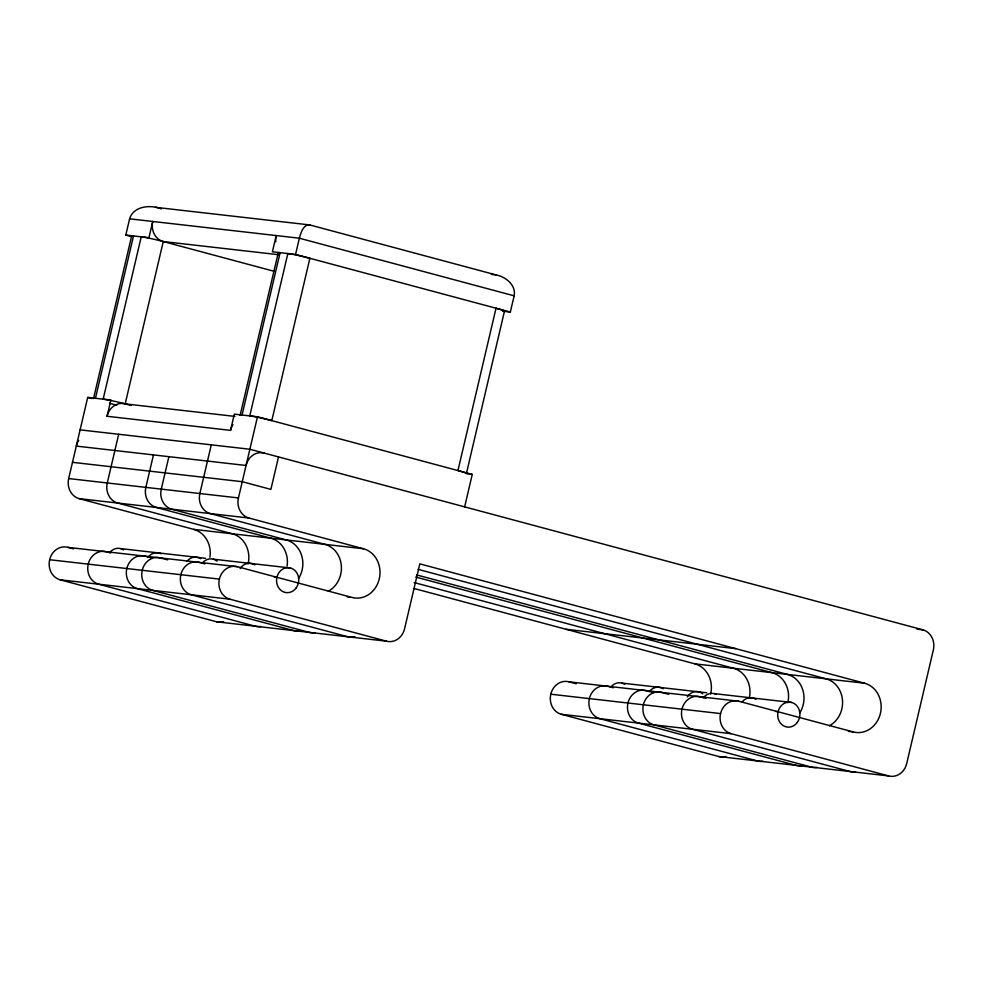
<?xml version="1.0" encoding="UTF-8"?>
<svg xmlns="http://www.w3.org/2000/svg" width="983" height="983" viewBox="0 0 983 983"><rect width="100%" height="100%" fill="white"/><g stroke="black" fill="none" stroke-linecap="round" stroke-linejoin="round"><path stroke-width="1.47" d="M466.434 473.376A16.711 1.02 13.2 0 0 457.943 470.562L496.022 308.232A16.711 1.02 13.2 0 1 502.62 311.193L510.337 312.066L514.146 295.834C516.308 285.033 505.508 276.665 495.911 274.884L309.768 224.935C303.378 224.112 300.773 233.094 299.36 238.205L295.551 254.437L272.402 251.795L276.211 235.564A16.711 14.794 -83.5 0 0 275.818 241.806M848.415 731.377L853.232 731.93A25.054 22.191 -83.5 0 0 880.424 713.339A25.054 22.191 -83.5 0 0 864.659 683.234L419.802 563.861L404.578 628.801A16.711 14.794 -83.5 0 1 386.454 641.186L216.69 621.809L60.16 579.81A16.711 14.794 -83.5 0 1 49.642 559.732A16.711 14.794 -83.5 0 1 67.766 547.347L237.53 566.724L352.086 597.455A25.054 22.191 -83.5 0 0 379.266 578.864A25.054 22.191 -83.5 0 0 363.501 548.76L193.749 529.382L79.193 498.639A16.711 14.794 -83.5 0 1 68.687 478.561L87.72 397.402L110.87 400.044L107.061 416.276L230.526 430.37A16.711 14.794 -83.5 0 1 232.934 424.656M131.525 236.596L125.799 235.06L129.609 218.828C133.442 205.902 150.645 204.489 161.359 208.9M93.606 398.226L131.673 235.895M107.061 416.276A16.711 14.794 -83.5 0 1 125.185 403.878L163.264 241.548A16.711 14.794 -83.5 0 1 152.758 221.47L148.949 237.702L125.799 235.06M118.685 434.265L107.27 482.972A16.711 14.794 -83.5 0 0 117.776 503.05L232.32 533.781A25.054 22.191 -83.5 0 1 248.097 563.898M153.459 454.908L145.84 487.371A16.711 14.794 -83.5 0 0 156.358 507.449L270.903 538.192A25.054 22.191 -83.5 0 1 287.097 566.085M168.892 456.665L161.273 489.141A16.711 14.794 -83.5 0 0 171.792 509.206L286.336 539.95A25.054 22.191 -83.5 0 1 298.5 578.618M211.284 444.844L199.856 493.54A16.711 14.794 -83.5 0 0 210.374 513.617L324.918 544.349A25.054 22.191 -83.5 0 1 341.359 565.987A25.054 22.191 -83.5 0 1 328.31 591.238M230.526 430.37L234.335 414.138L257.485 416.78L472.258 474.408L464.652 506.872M240.208 414.961L278.287 252.619M363.501 548.76L248.957 518.016A16.711 14.794 -83.5 0 1 238.439 497.939L257.485 416.78M278.508 456.923L270.89 489.399L242.248 481.707L72.496 462.329M466.384 473.585L504.451 311.242M155.449 207.315L309.768 224.935M129.609 218.828L299.36 238.205L514.146 295.834M491.377 274.368L495.911 274.884M131.095 405.475L125.185 403.878A16.711 1.02 13.2 0 0 103.154 399.159L141.233 236.829A16.711 1.02 13.2 0 1 163.264 241.548L279.111 254.769M125.185 403.878L234.937 416.411M467.122 473.818L472.258 474.408M80.102 429.866L249.866 449.243L922.84 629.82A16.711 14.794 -83.5 0 1 933.359 649.898L906.707 763.533A16.711 14.794 -83.5 0 1 888.571 775.919L718.819 756.541L561.305 714.285A16.711 14.794 -83.5 0 1 550.799 694.207A16.711 14.794 -83.5 0 1 568.924 681.821L738.688 701.198L853.232 731.93M68.687 478.561L238.439 497.939M79.193 498.639L248.957 518.016M916.906 629.145L922.84 629.82M120.737 548.612L205.619 558.307M213.336 559.18L290.501 567.99M274.49 577.009L276.911 577.279M49.642 559.732L219.406 579.11A16.711 14.794 -83.5 0 1 237.53 566.724M347.257 596.902L349.665 597.185M566.024 629.28L735.788 648.645M60.16 579.81L229.911 599.188L386.454 641.186M413.941 588.461L694.895 663.857L864.659 683.234M621.895 683.087L706.777 692.782M714.494 693.654L791.659 702.464M775.648 711.483L778.057 711.753M550.799 694.207L720.564 713.584A16.711 14.794 -83.5 0 1 738.688 701.198M561.305 714.285L731.069 733.662L888.571 775.919M295.551 254.437L510.337 312.066M163.264 241.548L274.06 271.283M87.72 397.402L92.021 398.557M109.42 403.227L116.817 405.205M418.131 569.366L826.076 678.823A25.054 22.191 -83.5 0 1 842.517 700.461A25.054 22.191 -83.5 0 1 829.468 725.712M416.473 574.871L787.494 674.424A25.054 22.191 -83.5 0 1 799.646 713.093M415.797 577.07L772.06 672.655A25.054 22.191 -83.5 0 1 787.825 702.771M414.138 582.563L733.478 668.256A25.054 22.191 -83.5 0 1 749.243 698.372M204.783 563.886L198.947 562.313A16.711 14.794 -83.5 0 0 180.823 574.711A16.711 14.794 -83.5 0 0 191.329 594.776L347.871 636.787A16.711 14.794 -83.5 0 0 354.863 636.738M705.941 698.36L700.105 696.787A16.711 14.794 -83.5 0 0 681.981 709.185A16.711 14.794 -83.5 0 0 692.487 729.251L850 771.52A16.711 14.794 -83.5 0 0 855.529 771.79M167.663 559.868L160.364 557.914A16.711 14.794 -83.5 0 0 142.24 570.3A16.711 14.794 -83.5 0 0 152.758 590.378L309.289 632.376A16.711 14.794 -83.5 0 0 314.818 632.659M668.809 694.342L661.522 692.388A16.711 14.794 -83.5 0 0 643.398 704.774A16.711 14.794 -83.5 0 0 653.904 724.852L811.417 767.121A16.711 14.794 -83.5 0 0 816.947 767.391M150.768 557.717L144.931 556.145A16.711 14.794 -83.5 0 0 126.807 568.543A16.711 14.794 -83.5 0 0 137.325 588.62L293.856 630.619A16.711 14.794 -83.5 0 0 300.859 630.57M653.376 692.585L646.089 690.619A16.711 14.794 -83.5 0 0 627.965 703.017A16.711 14.794 -83.5 0 0 638.471 723.095L795.984 765.352A16.711 14.794 -83.5 0 0 802.976 765.302M110.723 552.925L106.348 551.746A16.711 14.794 -83.5 0 0 88.224 564.144A16.711 14.794 -83.5 0 0 98.742 584.209L255.273 626.22A16.711 14.794 -83.5 0 0 260.814 626.49M613.343 687.781L607.506 686.22A16.711 14.794 -83.5 0 0 589.382 698.606A16.711 14.794 -83.5 0 0 599.888 718.684L757.401 760.953A16.711 14.794 -83.5 0 0 762.931 761.223M67.766 547.347L73.602 548.907M568.924 681.821L576.222 683.775M731.069 733.662A16.711 14.794 -83.5 0 1 720.564 713.584M687.264 696.91A12.533 11.096 -83.5 0 1 702.808 693.814M186.819 561.44A12.533 11.096 -83.5 0 1 200.753 558.688M229.911 599.188A16.711 14.794 -83.5 0 1 219.406 579.11M264.181 453.089A16.711 14.794 -83.5 0 0 246.057 465.475L76.293 446.098A16.711 14.794 -83.5 0 1 78.701 440.396M240.393 415.317A16.711 1.02 13.2 0 1 242.051 415.01L280.118 252.68A16.711 1.02 13.2 0 0 278.865 253.184M93.778 398.582A16.711 1.02 13.2 0 1 95.437 398.275L133.516 235.945A16.711 1.02 13.2 0 0 132.25 236.448M649.394 691.516A12.533 11.096 -83.5 0 1 663.328 688.751M240.135 568.604A12.533 11.096 -83.5 0 1 254.769 564.856M148.236 557.042A12.533 11.096 -83.5 0 1 161.237 553.748M193.749 529.382A25.054 22.191 -83.5 0 1 209.932 557.287M694.895 663.857A25.054 22.191 -83.5 0 1 710.66 693.961M610.812 687.117A12.533 11.096 -83.5 0 1 624.746 684.352M109.654 552.643A12.533 11.096 -83.5 0 1 123.588 549.878M223.694 621.76A16.711 14.794 -83.5 0 1 216.69 621.809M725.823 756.492A16.711 14.794 -83.5 0 1 718.819 756.541M703.41 697.684A12.533 11.096 -83.5 0 1 716.398 694.391M741.993 702.083A12.533 11.096 -83.5 0 1 755.915 699.318M202.252 563.21A12.533 11.096 -83.5 0 1 217.096 561.096M287.835 253.565L249.768 415.895A16.711 1.02 13.2 0 1 271.799 420.613L309.878 258.283A16.711 1.02 13.2 0 0 287.835 253.565M296.19 587.895A12.533 11.096 -83.5 0 0 289.53 567.781A12.533 11.096 -83.5 0 0 277.218 584.824A12.533 11.096 -83.5 0 0 296.19 587.895M797.348 722.37A12.533 11.096 -83.5 0 0 790.676 702.255A12.533 11.096 -83.5 0 0 778.376 719.298A12.533 11.096 -83.5 0 0 797.348 722.37"/></g></svg>
